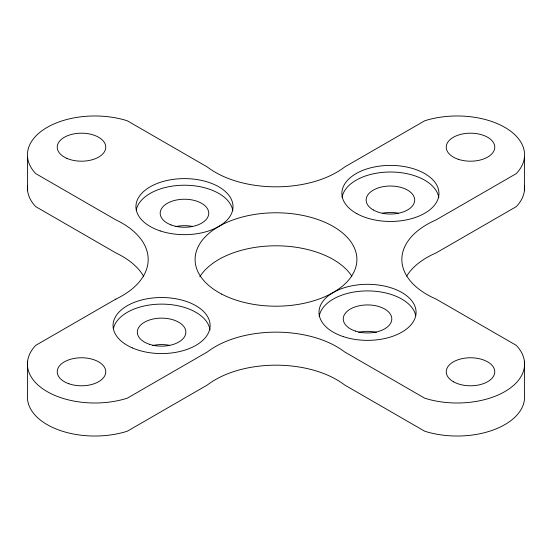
<?xml version="1.0" encoding="UTF-8"?>
<svg xmlns="http://www.w3.org/2000/svg" width="552" height="552" viewBox="0 0 552 552"><rect width="100%" height="100%" fill="white"/><g stroke="black" fill="none" stroke-linecap="round" stroke-linejoin="round"><path stroke-width="0.83" d="M524.4 157.72L524.4 190.75M524.4 361.249L524.4 394.28A67.42 38.923 0 0 1 493.591 429.856A67.42 38.923 0 0 1 424.743 431.236L344.648 384.992A85.808 49.542 0 0 0 207.352 384.992L127.257 431.236A67.42 38.923 0 0 1 58.408 429.856A67.42 38.923 0 0 1 27.6 394.28L27.6 361.249M27.6 157.72L27.6 190.75M319.173 316.503A48.541 28.028 0 0 1 366.825 290.911A48.541 28.028 0 0 1 415.746 315.689M382.405 213.231A24.274 14.014 0 0 1 398.427 213.231M136.254 209.995A48.541 28.028 0 0 1 185.175 185.224A48.541 28.028 0 0 1 232.827 210.809M175.895 226.561A24.274 14.014 0 0 1 192.255 226.396M113.422 328.654A48.541 28.028 0 0 1 162.702 304.131A48.541 28.028 0 0 1 209.974 329.937M342.081 197.45A48.541 28.028 0 0 1 390.664 172.01A48.541 28.028 0 0 1 438.792 197.74M358.669 332.318A24.274 14.014 0 0 1 376.395 332.318M152.718 345.524A24.274 14.014 0 0 1 169.595 345.345M27.531 185.741A67.42 38.923 0 0 0 35.728 206.641L115.816 252.878A88.996 51.377 0 0 1 143.575 276.207M199.803 276.821A80.902 46.706 0 0 1 275.393 245.806A80.902 46.706 0 0 1 351.783 276.159M524.469 185.741A67.42 38.923 0 0 1 516.272 206.641L436.183 252.878A85.808 49.542 0 0 0 406.686 276.124M115.816 299.122L35.728 345.359A67.42 38.923 0 0 0 47.168 391.603A67.42 38.923 0 0 0 127.257 398.206L207.352 351.962A85.808 49.542 0 0 1 344.648 351.962L424.743 398.206A67.42 38.923 0 0 0 504.832 391.603A67.42 38.923 0 0 0 516.272 345.359L436.183 299.122A85.808 49.542 0 0 1 436.183 219.848L516.272 173.611A67.42 38.923 0 0 0 504.832 127.374A67.42 38.923 0 0 0 424.743 120.764L344.648 167.008A85.808 49.542 0 0 1 207.352 167.008L127.257 120.764A67.42 38.923 0 0 0 47.168 127.374A67.42 38.923 0 0 0 35.728 173.611L115.816 219.848A88.996 51.377 0 0 1 115.816 299.122M149.447 344.282A24.274 14.014 0 0 0 185.858 332.145A24.274 14.014 0 0 0 149.447 320.015A24.274 14.014 0 0 0 149.447 344.282M343.261 336.603A48.541 28.028 0 0 0 416.077 312.328A48.541 28.028 0 0 0 343.261 288.061A48.541 28.028 0 0 0 343.261 336.603M355.398 331.076A24.274 14.014 0 0 0 391.803 318.939A24.274 14.014 0 0 0 355.398 306.802A24.274 14.014 0 0 0 355.398 331.076M160.197 230.908A48.541 28.028 0 0 0 233.013 206.641A48.541 28.028 0 0 0 160.197 182.367A48.541 28.028 0 0 0 160.197 230.908M132.266 347.877A48.541 28.028 0 0 0 209.746 329.033A48.541 28.028 0 0 0 142.74 299.715A48.541 28.028 0 0 0 132.266 347.877M356.923 213.714A48.541 28.028 0 0 0 437.591 200.031A48.541 28.028 0 0 0 376.726 166.538A48.541 28.028 0 0 0 356.923 213.714M373.255 209.939A24.274 14.014 0 0 0 413.862 203.66A24.274 14.014 0 0 0 384.137 186.5A24.274 14.014 0 0 0 373.255 209.939M68.862 383.75A24.274 14.014 0 0 0 105.756 372.117A24.274 14.014 0 0 0 69.862 359.483A24.274 14.014 0 0 0 68.862 383.75M453.723 381.901A24.274 14.014 0 0 0 494.081 375.118A24.274 14.014 0 0 0 463.714 358.331A24.274 14.014 0 0 0 453.723 381.901M458.284 159.293A24.274 14.014 0 0 0 494.778 147.246A24.274 14.014 0 0 0 458.457 135.026A24.274 14.014 0 0 0 458.284 159.293M66.84 158.355A24.274 14.014 0 0 0 105.577 148.93A24.274 14.014 0 0 0 72.07 134.274A24.274 14.014 0 0 0 66.84 158.355M171.003 224.905A24.274 14.014 0 0 0 208.69 214.148A24.274 14.014 0 0 0 173.714 200.68A24.274 14.014 0 0 0 171.003 224.905M221.725 294.126A80.902 46.706 0 0 0 355.095 269.307A80.902 46.706 0 0 0 251.181 215.032A80.902 46.706 0 0 0 221.725 294.126"/></g></svg>
